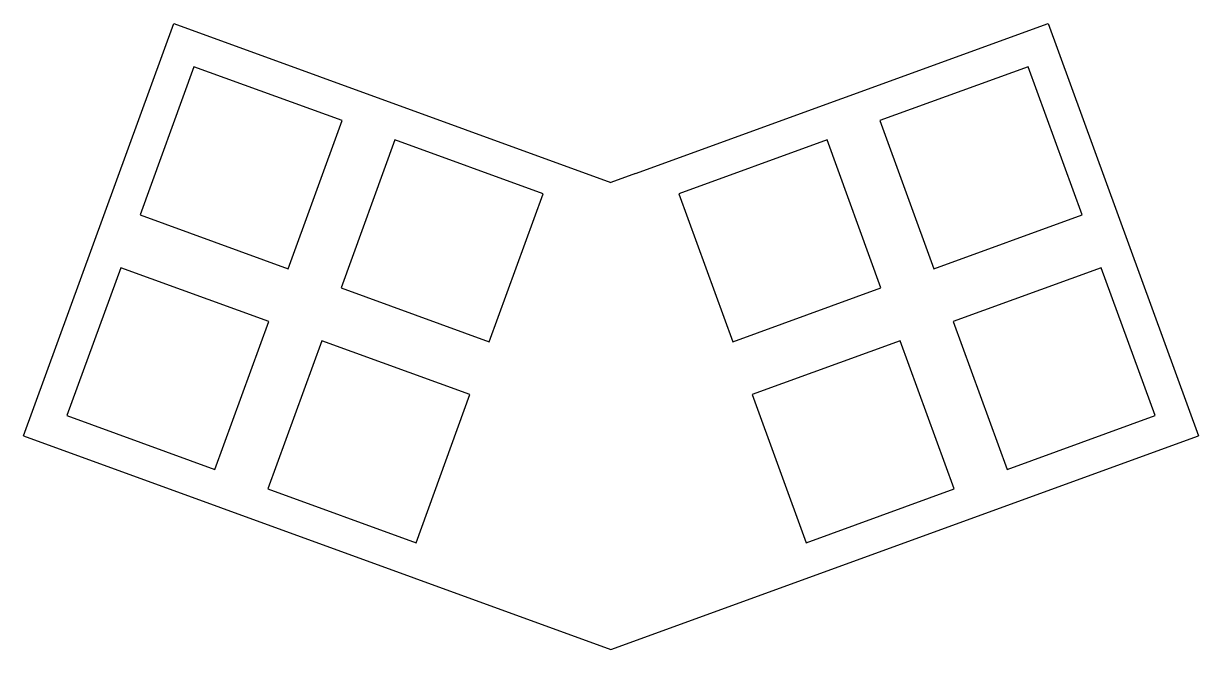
# Model space of a CAD drawing. Header units: millimetres. Extents: x -13 to 92, y -25 to 31.
import ezdxf

# ---------------------------------------------------------------- set-up
doc = ezdxf.new("R2010")
doc.units = ezdxf.units.MM

msp = doc.modelspace()

# ---------------------------------------------------------------- linework, layer by layer
for p, q in [((-12.82, -5.98), (0.52, 30.67)), ((0.52, 30.67), (39.35, 16.54)), ((41.54, 17.33), (78.18, 30.67)), ((78.18, 30.67), (91.52, -5.98)), ((2.31, 26.83), (-2.47, 13.67)), ((15.47, 22.04), (2.31, 26.83)), ((76.39, 26.83), (63.23, 22.04)), ((81.18, 13.67), (76.39, 26.83)), ((10.68, 8.88), (15.47, 22.04)), ((63.23, 22.04), (68.02, 8.88)), ((20.17, 20.33), (15.38, 7.17)), ((33.32, 15.54), (20.17, 20.33)), ((58.54, 20.33), (45.38, 15.54)), ((63.32, 7.17), (58.54, 20.33)), ((41.54, 17.33), (39.35, 16.54)), ((28.54, 2.38), (33.32, 15.54)), ((45.38, 15.54), (50.17, 2.38)), ((-2.47, 13.67), (10.68, 8.88)), ((68.02, 8.88), (81.18, 13.67)), ((-4.18, 8.97), (-8.97, -4.18)), ((8.97, 4.18), (-4.18, 8.97)), ((82.89, 8.97), (69.73, 4.18)), ((87.68, -4.18), (82.89, 8.97)), ((15.38, 7.17), (28.54, 2.38)), ((50.17, 2.38), (63.32, 7.17)), ((4.18, -8.97), (8.97, 4.18)), ((69.73, 4.18), (74.52, -8.97)), ((13.67, 2.47), (8.88, -10.68)), ((26.83, -2.31), (13.67, 2.47)), ((65.03, 2.47), (51.88, -2.31)), ((69.82, -10.68), (65.03, 2.47)), ((22.04, -15.47), (26.83, -2.31)), ((51.88, -2.31), (56.67, -15.47)), ((-8.97, -4.18), (4.18, -8.97)), ((74.52, -8.97), (87.68, -4.18)), ((-12.82, -5.98), (39.35, -24.96)), ((39.35, -24.96), (91.52, -5.98)), ((8.88, -10.68), (22.04, -15.47)), ((56.67, -15.47), (69.82, -10.68))]:
    msp.add_line(p, q)

doc.saveas('drawing.dxf')
